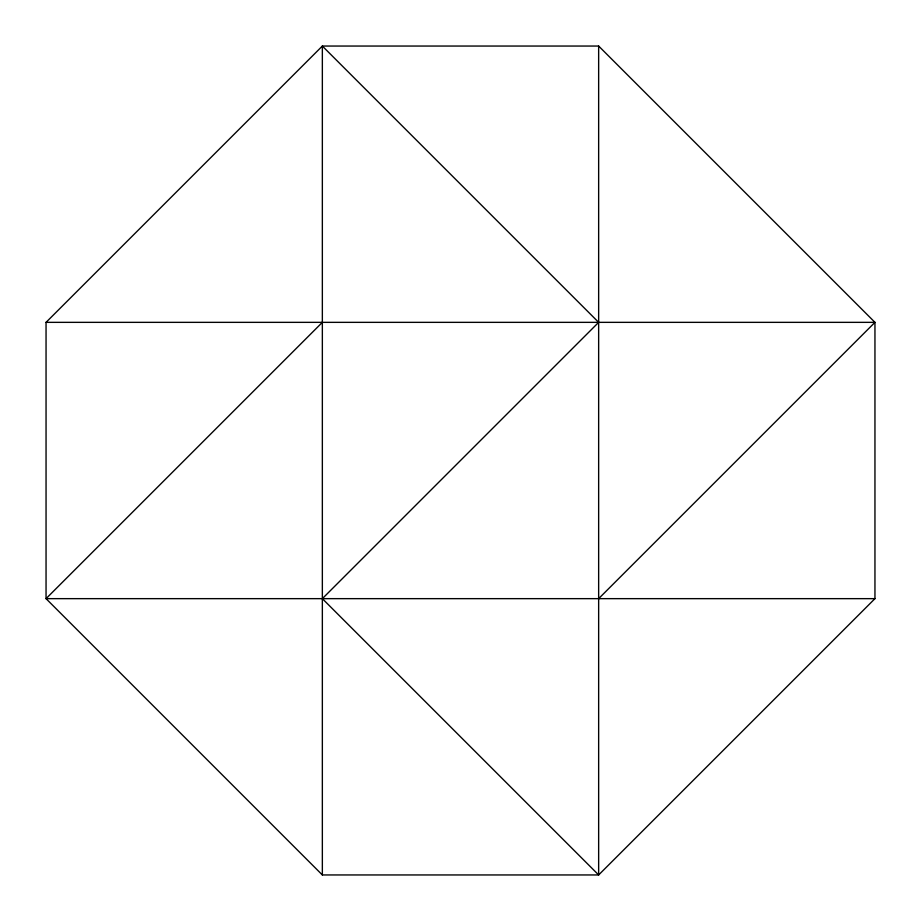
<?xml version="1.0" encoding="UTF-8"?>
<svg xmlns="http://www.w3.org/2000/svg" width="921" height="921" viewBox="0 0 921 921"><rect width="100%" height="100%" fill="white"/><g stroke="black" fill="none" stroke-linecap="round" stroke-linejoin="round"><path stroke-width="1.38" d="M46.05 322.35L322.35 46.05L598.65 46.05L874.95 322.35L874.95 598.65L598.65 874.95L322.35 874.95L46.05 598.65L46.05 322.35L874.95 322.35L598.65 598.65M322.35 322.35L46.05 598.65L874.95 598.65M598.65 46.05L598.65 874.95L322.35 598.65L598.65 322.35L322.35 46.05L322.35 874.95"/></g></svg>
